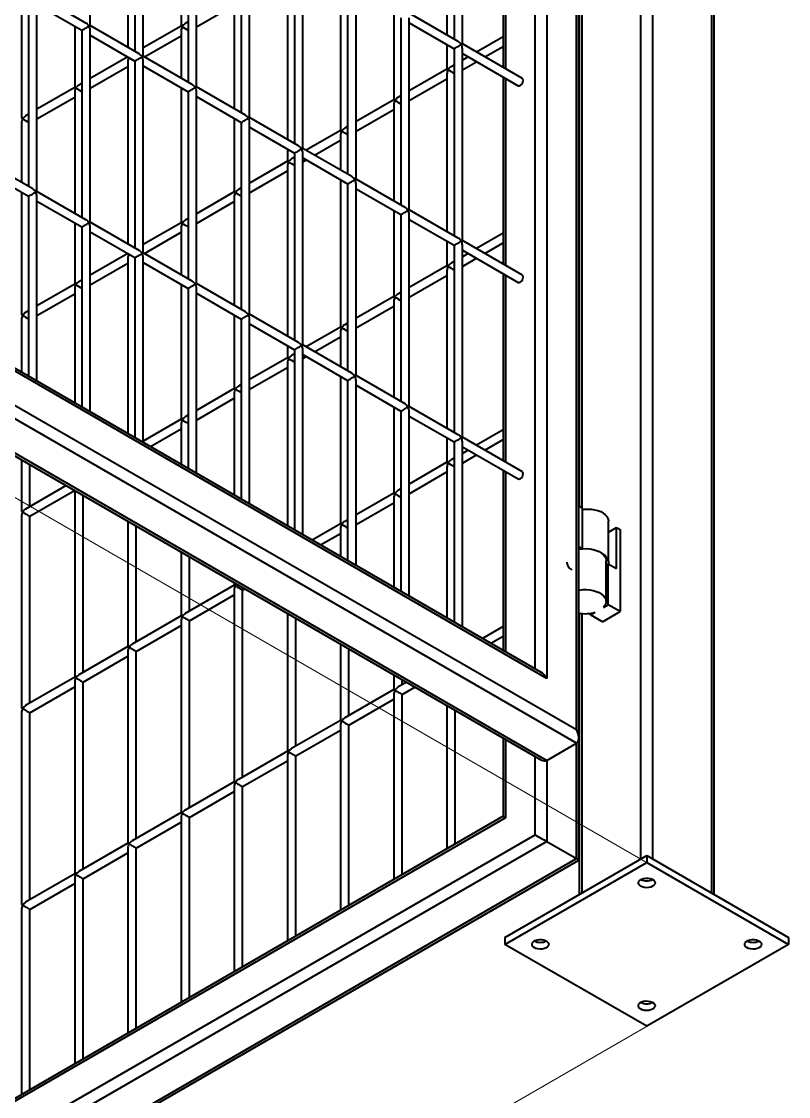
# Model space of a CAD drawing. Header units: millimetres. Extents: x 0 to 420, y 0 to 297.
# Drawn here: x 314.59 to 323.77, y 120.71 to 133.57 of the extents above; entities that cross this region are included whole.
import ezdxf

# ---------------------------------------------------------------- set-up
doc = ezdxf.new("R2010")
doc.units = ezdxf.units.MM

msp = doc.modelspace()

# ---------------------------------------------------------------- linework, layer by layer
at = {"color": 7, "linetype": 'Continuous', "lineweight": 20}
for p, q in [((323.7715, 122.5348), (265.7887, 156.0075)), ((265.7887, 89.0621), (323.7715, 122.5348))]:
    msp.add_line(p, q, dxfattribs=at)
at = {"color": 8, "linetype": 'Continuous', "lineweight": 40}
for p, q in [((322.0037, 123.5553), (322.0037, 155.7271)), ((322.1451, 155.7271), (322.1451, 123.5553)), ((322.8522, 123.1471), (322.8522, 155.3189)), ((320.738, 125.8305), (320.738, 154.049)), ((321.2966, 150.9878), (321.2966, 127.7606)), ((320.3844, 135.2435), (320.3844, 133.0074)), ((320.3844, 132.8919), (320.3844, 130.6557)), ((320.3844, 130.5403), (320.3844, 128.3041)), ((320.3844, 128.1886), (320.3844, 126.0346)), ((321.2966, 126.4915), (321.2966, 123.1471)), ((320.3844, 124.9872), (320.3844, 124.0496)), ((321.233, 123.5597), (321.233, 124.9394)), ((320.738, 123.8454), (320.738, 124.7831)), ((320.8794, 124.7353), (320.8794, 123.7638))]:
    msp.add_line(p, q, dxfattribs=at)
at = {"color": 7, "linetype": 'Continuous', "lineweight": 40}
for p, q in [((322.8815, 123.1302), (322.8815, 155.2781)), ((321.233, 125.1027), (321.233, 154.3349)), ((321.2622, 125.0041), (321.2622, 154.3518)), ((320.8794, 154.1307), (320.8794, 125.7151)), ((321.2673, 150.9917), (321.2673, 127.7775)), ((315.414, 133.5251), (315.414, 135.819)), ((319.7687, 135.599), (319.7687, 133.3628)), ((319.8687, 133.3051), (319.8687, 135.599)), ((315.8655, 135.4446), (315.8655, 133.2644)), ((315.9504, 135.4516), (315.9504, 133.2155)), ((316.0504, 133.1577), (316.0504, 135.4516)), ((319.6839, 135.2973), (319.6839, 133.4118)), ((320.3551, 135.2604), (320.3551, 133.0243)), ((316.5019, 135.1332), (316.5019, 133.5181)), ((316.5868, 135.0842), (316.5868, 132.8481)), ((316.6868, 132.7903), (316.6868, 135.0842)), ((317.2232, 134.7169), (317.2232, 132.4807)), ((317.3232, 132.423), (317.3232, 134.7169)), ((317.8596, 134.3495), (317.8596, 132.1133)), ((317.9595, 132.0556), (317.9595, 134.3495)), ((317.7747, 134.1951), (317.7747, 132.1623)), ((318.4111, 134.0311), (318.4111, 132.2686)), ((318.4959, 133.9821), (318.4959, 131.7459)), ((318.5959, 131.6882), (318.5959, 133.9821)), ((314.5927, 133.8837), (314.5927, 132.4159)), ((315.364, 133.554), (314.7776, 133.8925)), ((314.6776, 133.8348), (314.6776, 131.5986)), ((314.7776, 131.5409), (314.7776, 133.8347)), ((314.7776, 133.777), (315.314, 133.4674)), ((316.6868, 133.5093), (317.1383, 133.77)), ((317.1383, 133.8277), (317.1383, 132.5297)), ((319.0475, 133.6637), (319.0475, 132.636)), ((319.1323, 133.6147), (319.1323, 131.3785)), ((319.8187, 133.3339), (319.2323, 133.6724)), ((319.2323, 131.3208), (319.2323, 133.6147)), ((315.2291, 133.5164), (315.2291, 132.7833)), ((315.314, 133.4674), (315.314, 131.2312)), ((316.0004, 133.1866), (315.414, 133.5251)), ((315.414, 131.1735), (315.414, 133.4674)), ((316.5019, 133.5181), (316.0504, 133.2574)), ((316.5868, 133.5671), (316.5519, 133.547)), ((319.2323, 133.557), (319.7687, 133.2473)), ((315.414, 133.4096), (315.9504, 133.1)), ((316.064, 133.1498), (316.5019, 133.4026)), ((316.5019, 133.4604), (316.5019, 132.8971)), ((320.3551, 133.3909), (320.0376, 133.2076)), ((319.6839, 133.2963), (319.6839, 133.0034)), ((319.7687, 133.2473), (319.7687, 131.0111)), ((320.5862, 132.8909), (319.8687, 133.3051)), ((319.8687, 130.9534), (319.8687, 133.2473)), ((320.1376, 133.1498), (320.3551, 133.2754)), ((315.864, 133.1498), (315.414, 132.89)), ((315.8655, 133.093), (315.8655, 130.9128)), ((315.9504, 133.1), (315.9504, 130.8638)), ((316.6368, 132.8192), (316.0504, 133.1577)), ((316.0504, 130.8061), (316.0504, 133.1)), ((319.8687, 133.1896), (320.5362, 132.8043)), ((319.9376, 133.1498), (319.8687, 133.1101)), ((319.8687, 132.9946), (320.0376, 133.0921)), ((315.414, 132.7746), (315.8655, 133.0352)), ((316.0504, 133.0423), (316.5868, 132.7326)), ((319.6839, 133.0034), (319.2323, 132.7427)), ((319.7687, 133.0524), (319.7339, 133.0322)), ((315.314, 132.8323), (315.2791, 132.8122)), ((319.2323, 132.6272), (319.6839, 132.8879)), ((319.6839, 132.9456), (319.6839, 131.0601)), ((320.3551, 132.9088), (320.3551, 130.6726)), ((315.2291, 132.7833), (314.7776, 132.5227)), ((315.2291, 132.7256), (315.2291, 131.2802)), ((316.5019, 132.7816), (316.5019, 131.1665)), ((316.5868, 132.7326), (316.5868, 130.4964)), ((317.2732, 132.4518), (316.6868, 132.7903)), ((316.6868, 130.4387), (316.6868, 132.7326)), ((314.7776, 132.4072), (315.2291, 132.6679)), ((316.6868, 132.6749), (317.2232, 132.3652)), ((319.0475, 132.636), (318.5959, 132.3753)), ((319.0475, 132.5782), (319.0475, 131.4275)), ((319.1323, 132.685), (319.0975, 132.6649)), ((314.6776, 132.4649), (314.6427, 132.4448)), ((318.5959, 132.2598), (319.0475, 132.5205)), ((314.5927, 132.3582), (314.5927, 131.6476)), ((317.1383, 132.4142), (317.1383, 131.5338)), ((317.2232, 132.3652), (317.2232, 130.129)), ((317.9095, 132.0844), (317.3232, 132.423)), ((317.3232, 130.0713), (317.3232, 132.3652)), ((318.4959, 132.3176), (318.4611, 132.2975)), ((320.8794, 125.7151), (309.6223, 132.2137)), ((320.8087, 125.7897), (309.6515, 132.2306)), ((317.3232, 132.3075), (317.8596, 131.9978)), ((318.4111, 132.2686), (318.0008, 132.0318)), ((318.4111, 132.2109), (318.4111, 131.7949)), ((318.5459, 131.7171), (317.9595, 132.0556)), ((318.1008, 131.974), (318.4111, 132.1531)), ((321.2329, 124.9394), (309.1273, 131.9279)), ((309.2687, 132.0095), (321.233, 125.1027)), ((317.7747, 132.0468), (317.7747, 131.9012)), ((317.8595, 131.9502), (317.8247, 131.9301)), ((317.8596, 131.9978), (317.8596, 129.7617)), ((317.9595, 129.7039), (317.9595, 131.9978)), ((317.9595, 131.9401), (318.4959, 131.6304)), ((314.7276, 131.5697), (314.1412, 131.9082)), ((317.7747, 131.9012), (317.3232, 131.6405)), ((317.7747, 131.8435), (317.7747, 129.8106)), ((317.9596, 131.8925), (318.0008, 131.9163)), ((308.7444, 131.7069), (320.8087, 124.7423)), ((308.7737, 131.7238), (320.8794, 124.7353)), ((314.1412, 131.7928), (314.6776, 131.4831)), ((317.3232, 131.5251), (317.7747, 131.7858)), ((318.4111, 131.6794), (318.4111, 129.917)), ((319.1823, 131.3497), (318.5959, 131.6882)), ((315.364, 131.2023), (314.7776, 131.5409)), ((317.2232, 131.5828), (317.1883, 131.5627)), ((318.4959, 131.6305), (318.4959, 129.3943)), ((318.5959, 129.3365), (318.5959, 131.6304)), ((318.5959, 131.5727), (319.1323, 131.2631)), ((314.5927, 131.5321), (314.5927, 130.0643)), ((314.6776, 131.4831), (314.6776, 129.3291)), ((314.7776, 129.2714), (314.7776, 131.4831)), ((314.7776, 131.4254), (315.314, 131.1157)), ((317.1383, 131.5338), (316.6868, 131.2732)), ((316.6868, 131.1577), (317.1383, 131.4184)), ((317.1383, 131.4761), (317.1383, 130.178)), ((319.0475, 131.3121), (319.0475, 130.2843)), ((319.8187, 130.9823), (319.2323, 131.3208)), ((315.2291, 131.1647), (315.2291, 130.4317)), ((316.0004, 130.835), (315.414, 131.1735)), ((316.5019, 131.1665), (316.0504, 130.9058)), ((316.5868, 131.2154), (316.5519, 131.1953)), ((319.1323, 131.2631), (319.1323, 129.0269)), ((319.2323, 128.9692), (319.2323, 131.2631)), ((319.2323, 131.2053), (319.7687, 130.8957)), ((315.314, 131.1157), (315.314, 128.9618)), ((315.414, 128.904), (315.414, 131.1157)), ((315.414, 131.058), (315.9504, 130.7483)), ((316.064, 130.7982), (316.5019, 131.051)), ((316.5019, 131.1087), (316.5019, 130.5454)), ((320.3551, 131.0392), (320.0376, 130.8559)), ((319.6839, 130.9447), (319.6839, 130.6517)), ((319.7687, 130.8957), (319.7687, 128.6595)), ((320.5862, 130.5392), (319.8687, 130.9534)), ((319.8687, 128.6018), (319.8687, 130.8957)), ((320.1376, 130.7982), (320.3551, 130.9238)), ((315.864, 130.7982), (315.414, 130.5384)), ((316.6368, 130.4676), (316.0504, 130.8061)), ((319.8687, 130.838), (320.5362, 130.4526)), ((319.9376, 130.7982), (319.8687, 130.7584)), ((315.414, 130.4229), (315.8655, 130.6836)), ((315.8655, 130.7413), (315.8655, 128.6434)), ((315.9504, 130.7483), (315.9504, 128.5944)), ((316.0504, 128.5366), (316.0504, 130.7483)), ((316.0504, 130.6906), (316.5868, 130.381)), ((319.6839, 130.6517), (319.2323, 130.3911)), ((319.7687, 130.7007), (319.7339, 130.6806)), ((319.8687, 130.643), (320.0376, 130.7405)), ((319.2323, 130.2756), (319.6839, 130.5363)), ((319.6839, 130.594), (319.6839, 128.7085)), ((320.3551, 130.5572), (320.3551, 128.321)), ((315.2291, 130.4317), (314.7776, 130.171)), ((315.314, 130.4807), (315.2791, 130.4606)), ((316.5019, 130.4299), (316.5019, 128.8148)), ((316.5868, 130.381), (316.5868, 128.227)), ((317.2732, 130.1002), (316.6868, 130.4387)), ((316.6868, 128.1693), (316.6868, 130.381)), ((314.7776, 130.0555), (315.2291, 130.3162)), ((315.2291, 130.3739), (315.2291, 129.0107)), ((316.6868, 130.3232), (317.2232, 130.0136)), ((319.0475, 130.2843), (318.5959, 130.0237)), ((319.1323, 130.3333), (319.0975, 130.3132)), ((318.5959, 129.9082), (319.0475, 130.1689)), ((319.0475, 130.2266), (319.0475, 129.0759)), ((314.5927, 130.0066), (314.5927, 129.3781)), ((314.6776, 130.1133), (314.6427, 130.0932)), ((317.1383, 130.0626), (317.1383, 129.1822)), ((317.2232, 130.0136), (317.2232, 127.8596)), ((317.9095, 129.7328), (317.3232, 130.0713)), ((317.3232, 127.8019), (317.3232, 130.0136)), ((317.3232, 129.9559), (317.8596, 129.6462)), ((318.4111, 129.917), (318.0008, 129.6801)), ((318.4959, 129.9659), (318.4611, 129.9458)), ((318.1008, 129.6224), (318.4111, 129.8015)), ((318.4111, 129.8592), (318.4111, 129.4433)), ((317.7747, 129.6952), (317.7747, 129.5496)), ((317.8596, 129.6462), (317.8596, 127.4922)), ((317.9595, 127.4345), (317.9595, 129.6462)), ((318.5459, 129.3654), (317.9595, 129.7039)), ((317.7747, 129.5496), (317.3232, 129.2889)), ((317.7747, 129.4918), (317.7747, 127.5412)), ((317.8595, 129.5986), (317.8247, 129.5784)), ((317.9595, 129.5885), (318.4959, 129.2788)), ((317.9596, 129.5408), (318.0008, 129.5646)), ((317.3232, 129.1734), (317.7747, 129.4341)), ((317.2232, 129.2312), (317.1883, 129.2111)), ((318.4111, 129.3278), (318.4111, 127.5653)), ((318.4959, 129.2788), (318.4959, 127.1248)), ((319.1823, 128.998), (318.5959, 129.3366)), ((318.5959, 127.0671), (318.5959, 129.2788)), ((317.1383, 129.1822), (316.6868, 128.9215)), ((317.1383, 129.1245), (317.1383, 127.9086)), ((318.5959, 129.2211), (319.1323, 128.9114)), ((316.6868, 128.8061), (317.1383, 129.0667)), ((319.8187, 128.6306), (319.2323, 128.9692)), ((316.5868, 128.8638), (316.5519, 128.8437)), ((319.0475, 128.9604), (319.0475, 127.9327)), ((319.1323, 128.9114), (319.1323, 126.7575)), ((319.2323, 126.6997), (319.2323, 128.9114)), ((319.2323, 128.8537), (319.7687, 128.544)), ((316.5019, 128.8148), (316.0504, 128.5541)), ((316.5019, 128.7571), (316.5019, 128.276)), ((316.1352, 128.4877), (316.5019, 128.6993)), ((319.6839, 128.593), (319.6839, 128.3001)), ((320.5862, 128.1876), (319.8687, 128.6018)), ((320.3551, 128.6876), (320.0376, 128.5043)), ((319.7687, 128.544), (319.7687, 126.3901)), ((319.8687, 126.3323), (319.8687, 128.544)), ((319.8687, 128.4863), (320.5362, 128.101)), ((320.1376, 128.4466), (320.3551, 128.5721)), ((314.5927, 128.3307), (314.5927, 127.7127)), ((319.7687, 128.3491), (319.7339, 128.329)), ((319.9376, 128.4466), (319.8687, 128.4068)), ((319.8687, 128.2913), (320.0376, 128.3888)), ((314.6927, 127.7704), (314.6927, 128.273)), ((319.6839, 128.3001), (319.2323, 128.0394)), ((319.6839, 128.2424), (319.6839, 126.4391)), ((320.3551, 128.2055), (320.3551, 126.0516)), ((319.2323, 127.924), (319.6839, 128.1846)), ((315.128, 128.0217), (314.6427, 127.7415)), ((314.6927, 127.6549), (315.228, 127.964)), ((315.2291, 127.9633), (315.2291, 125.7284)), ((319.1323, 127.9817), (319.0975, 127.9616)), ((315.3291, 125.7861), (315.3291, 127.9056)), ((319.0475, 127.9327), (318.5959, 127.672)), ((318.5959, 127.5566), (319.0475, 127.8172)), ((319.0475, 127.875), (319.0475, 126.8064)), ((321.2622, 127.7804), (321.3037, 127.7565)), ((321.3037, 127.7565), (321.3037, 127.2666)), ((314.5927, 127.6549), (314.5927, 125.361)), ((314.6927, 125.4188), (314.6927, 127.6549)), ((315.8655, 127.5959), (315.8655, 126.0958)), ((318.4111, 127.5653), (318.072, 127.3696)), ((318.4959, 127.6143), (318.4611, 127.5942)), ((321.6173, 127.1074), (321.6173, 127.5973)), ((315.9655, 126.1535), (315.9655, 127.5382)), ((318.172, 127.3118), (318.4111, 127.4499)), ((318.4111, 127.5076), (318.4111, 127.1738)), ((321.6173, 127.464), (321.7138, 127.5197)), ((321.7138, 127.0298), (321.7138, 127.5197)), ((321.7138, 127.5197), (321.7562, 127.4952)), ((321.7562, 127.4952), (321.7562, 126.5154)), ((316.5019, 127.2286), (316.5019, 126.4632)), ((316.6019, 126.5209), (316.6019, 127.1708)), ((321.3037, 127.2666), (321.2622, 127.2905)), ((321.589, 126.6338), (321.589, 127.1237)), ((321.589, 127.0721), (321.6148, 127.087)), ((321.6148, 126.597), (321.6148, 127.087)), ((321.6148, 127.087), (321.7138, 127.0298)), ((317.1383, 126.8306), (316.5519, 126.492)), ((317.1383, 126.8612), (317.1383, 126.8306)), ((317.2383, 126.7728), (317.2648, 126.7881)), ((316.6019, 126.4054), (317.1383, 126.7151)), ((317.1383, 126.7728), (317.1383, 124.4789)), ((317.2383, 124.5367), (317.2383, 126.7728)), ((321.5582, 126.5644), (321.6148, 126.597)), ((321.7562, 126.5154), (321.6148, 126.597)), ((316.5019, 126.4632), (315.9155, 126.1247)), ((316.5019, 126.4054), (316.5019, 124.1115)), ((316.6019, 124.1693), (316.6019, 126.4054)), ((317.7747, 126.4938), (317.7747, 124.8463)), ((317.8747, 124.904), (317.8747, 126.4361)), ((321.2673, 126.4232), (321.2622, 126.4219)), ((321.2622, 126.412), (321.2673, 126.4129)), ((321.2673, 126.4955), (321.2673, 123.1302)), ((321.4027, 126.4746), (321.4592, 126.5072)), ((321.4027, 126.4746), (321.4027, 126.4942)), ((321.5441, 126.3929), (321.4027, 126.4746)), ((321.5441, 126.3929), (321.7562, 126.5154)), ((315.9655, 126.0381), (316.5019, 126.3477)), ((320.3551, 126.336), (320.1088, 126.1938)), ((320.2088, 126.136), (320.3551, 126.2205)), ((315.8655, 126.0958), (315.2791, 125.7573)), ((315.8655, 126.0381), (315.8655, 123.7442)), ((315.9655, 123.8019), (315.9655, 126.0381)), ((318.4111, 126.1264), (318.4111, 125.2137)), ((318.5111, 125.2714), (318.5111, 126.0687)), ((315.3291, 125.6707), (315.8655, 125.9803)), ((321.2622, 125.9221), (321.2673, 125.923)), ((319.0475, 125.759), (319.0475, 125.5811)), ((315.2291, 125.7284), (314.6427, 125.3899)), ((315.2291, 125.6707), (315.2291, 123.3768)), ((315.3291, 123.4345), (315.3291, 125.6707)), ((319.2016, 125.6701), (319.0975, 125.6099)), ((319.1475, 125.6388), (319.1475, 125.7013)), ((321.2673, 125.6465), (321.2622, 125.6474)), ((314.6927, 125.3033), (315.2291, 125.6129)), ((319.0475, 125.5811), (318.4611, 125.2426)), ((319.0475, 125.5233), (319.0475, 123.3116)), ((319.1475, 125.5233), (319.3016, 125.6123)), ((319.1475, 123.3694), (319.1475, 125.5233)), ((318.5111, 125.156), (319.0475, 125.4656)), ((319.6839, 125.3916), (319.6839, 123.679)), ((314.5927, 125.3033), (314.5927, 123.0094)), ((314.6927, 123.0671), (314.6927, 125.3033)), ((319.7839, 123.7367), (319.7839, 125.3339)), ((318.4111, 125.2137), (317.8247, 124.8752)), ((318.4111, 125.156), (318.4111, 122.9442)), ((318.5111, 123.002), (318.5111, 125.156)), ((317.8747, 124.7886), (318.4111, 125.0982)), ((320.3551, 125.0041), (320.3551, 124.0665)), ((321.2622, 123.5428), (321.2622, 125.0041)), ((320.8794, 124.7353), (321.2329, 124.9394)), ((317.7747, 124.8463), (317.1883, 124.5078)), ((317.2383, 124.4212), (317.7747, 124.7308)), ((317.7747, 124.7886), (317.7747, 122.5769)), ((317.8747, 122.6346), (317.8747, 124.7886)), ((317.1383, 124.4789), (316.5519, 124.1404)), ((316.6019, 124.0538), (317.1383, 124.3635)), ((317.1383, 124.4212), (317.1383, 122.2095)), ((317.2383, 122.2672), (317.2383, 124.4212)), ((316.5019, 124.1115), (315.9155, 123.773)), ((320.3844, 124.0496), (309.1273, 117.551)), ((320.3551, 124.0665), (309.198, 117.6256)), ((315.9655, 123.6864), (316.5019, 123.9961)), ((316.5019, 124.0538), (316.5019, 121.8421)), ((316.6019, 121.8998), (316.6019, 124.0538)), ((308.7737, 116.9386), (320.738, 123.8454)), ((320.8794, 123.7638), (308.7737, 116.7753)), ((315.8655, 123.7442), (315.2791, 123.4056)), ((320.8794, 123.7638), (321.233, 123.5597)), ((315.3291, 123.319), (315.8655, 123.6287)), ((315.8655, 123.6864), (315.8655, 121.4747)), ((315.9655, 121.5324), (315.9655, 123.6864)), ((320.3774, 122.6165), (322.0744, 123.5961)), ((322.0744, 123.5961), (322.0744, 123.5145)), ((322.0744, 123.5961), (323.7715, 122.6165)), ((309.1273, 116.5712), (321.233, 123.5597)), ((309.198, 116.5782), (321.2622, 123.5428)), ((320.3774, 122.5348), (322.0744, 123.5145)), ((322.0744, 123.5145), (323.7715, 122.5348)), ((315.2291, 123.3768), (314.6427, 123.0383)), ((315.2291, 123.319), (315.2291, 121.1073)), ((315.3291, 121.1651), (315.3291, 123.319)), ((314.6927, 122.9516), (315.2291, 123.2613)), ((314.5927, 122.9516), (314.5927, 120.7399)), ((314.6927, 120.7977), (314.6927, 122.9516)), ((320.3774, 122.6165), (320.3774, 122.5348)), ((323.7715, 122.6165), (323.7715, 122.5348)), ((322.0744, 121.5551), (320.3774, 122.5348)), ((323.7715, 122.5348), (322.0744, 121.5551))]:
    msp.add_line(p, q, dxfattribs=at)
at = {"color": 7, "linetype": 'Continuous', "lineweight": 40, "flags": 128}
for points in [[(320.5362, 132.8043), (320.5477, 132.802), (320.5612, 132.8067), (320.5747, 132.8177), (320.5862, 132.8331), (320.5939, 132.8508), (320.5966, 132.868), (320.5939, 132.8821), (320.5862, 132.8909), (320.5862, 132.8909)], [(320.5362, 130.4526), (320.5477, 130.4504), (320.5612, 130.4551), (320.5747, 130.466), (320.5862, 130.4815), (320.5939, 130.4992), (320.5966, 130.5163), (320.5939, 130.5304), (320.5862, 130.5392), (320.5862, 130.5392)], [(320.5362, 128.101), (320.5477, 128.0988), (320.5612, 128.1035), (320.5747, 128.1144), (320.5862, 128.1299), (320.5939, 128.1475), (320.5966, 128.1647), (320.5939, 128.1788), (320.5862, 128.1876), (320.5862, 128.1876)], [(321.3037, 127.7369), (321.3261, 127.7396), (321.368, 127.7416), (321.4098, 127.7395), (321.4504, 127.7334), (321.4887, 127.7235), (321.5236, 127.71), (321.554, 127.6933), (321.5792, 127.6739), (321.5984, 127.6523), (321.6111, 127.6292), (321.6169, 127.6052), (321.6173, 127.5973)], [(321.2622, 127.261), (321.2697, 127.2624), (321.3108, 127.2671), (321.3528, 127.2678), (321.3944, 127.2644), (321.4344, 127.2571), (321.4717, 127.246), (321.5053, 127.2315), (321.5342, 127.2139), (321.5576, 127.1938), (321.5748, 127.1717), (321.5854, 127.1482), (321.589, 127.1241), (321.589, 127.1237)], [(321.5294, 127.2173), (321.554, 127.2034), (321.5792, 127.184), (321.5984, 127.1624), (321.6111, 127.1393), (321.6169, 127.1153), (321.6157, 127.0911), (321.6148, 127.087)], [(321.2622, 126.7711), (321.2697, 126.7724), (321.3108, 126.7772), (321.3528, 126.7779), (321.3944, 126.7745), (321.4344, 126.7672), (321.4717, 126.7561), (321.5053, 126.7416), (321.5342, 126.724), (321.5576, 126.7039), (321.5748, 126.6818), (321.5854, 126.6583), (321.589, 126.6342), (321.5856, 126.61), (321.5752, 126.5865), (321.5582, 126.5644)], [(322.1451, 123.2288), (322.1234, 123.2193), (322.0981, 123.2135), (322.071, 123.2119), (322.0442, 123.2146), (322.0196, 123.2213), (321.999, 123.2316), (321.9841, 123.2448), (321.9759, 123.2598), (321.9749, 123.2755), (321.9814, 123.2907), (321.9947, 123.3045), (322.014, 123.3156), (322.0377, 123.3233), (322.0642, 123.327), (322.0914, 123.3265), (322.1174, 123.3217), (322.1401, 123.3131), (322.158, 123.3012), (322.1697, 123.287), (322.1743, 123.2715), (322.1716, 123.2559), (322.1616, 123.2413), (322.1451, 123.2288)], [(320.8723, 122.494), (320.8506, 122.4845), (320.8253, 122.4787), (320.7982, 122.4771), (320.7714, 122.4798), (320.7468, 122.4865), (320.7262, 122.4969), (320.7113, 122.51), (320.7031, 122.525), (320.7021, 122.5407), (320.7086, 122.556), (320.7219, 122.5697), (320.7412, 122.5808), (320.7649, 122.5885), (320.7914, 122.5922), (320.8186, 122.5917), (320.8446, 122.5869), (320.8673, 122.5783), (320.8852, 122.5665), (320.8969, 122.5523), (320.9016, 122.5368), (320.8988, 122.5211), (320.8888, 122.5065), (320.8723, 122.494)], [(323.4179, 122.494), (323.3962, 122.4845), (323.3709, 122.4787), (323.3438, 122.4771), (323.317, 122.4798), (323.2924, 122.4865), (323.2718, 122.4969), (323.2569, 122.51), (323.2487, 122.525), (323.2477, 122.5407), (323.2542, 122.556), (323.2675, 122.5697), (323.2868, 122.5808), (323.3105, 122.5885), (323.337, 122.5922), (323.3642, 122.5917), (323.3901, 122.5869), (323.4129, 122.5783), (323.4308, 122.5665), (323.4425, 122.5523), (323.4471, 122.5368), (323.4444, 122.5211), (323.4344, 122.5065), (323.4179, 122.494)], [(322.1451, 121.7592), (322.1234, 121.7497), (322.0981, 121.744), (322.071, 121.7423), (322.0442, 121.745), (322.0196, 121.7518), (321.999, 121.7621), (321.9841, 121.7752), (321.9759, 121.7902), (321.9749, 121.8059), (321.9814, 121.8212), (321.9947, 121.8349), (322.014, 121.846), (322.0377, 121.8537), (322.0642, 121.8575), (322.0914, 121.8569), (322.1174, 121.8522), (322.1401, 121.8435), (322.158, 121.8317), (322.1697, 121.8175), (322.1744, 121.802), (322.1716, 121.7864), (322.1616, 121.7717), (322.1451, 121.7592)]]:
    msp.add_lwpolyline(points, dxfattribs=at)
at = {"color": 7, "linetype": 'Continuous', "lineweight": 40}
for centre, radius, start, end in [((321.2352, 127.1167), 0.1182, 184.53572, 240.50219), ((321.3386, 126.9047), 0.4154, 259.40225, 286.87618), ((322.0744, 123.4442), 0.1513, 242.13793, 297.86286), ((320.8016, 122.7094), 0.1513, 242.14564, 297.85894), ((323.3472, 122.7094), 0.1513, 242.1437, 297.86243), ((322.0744, 121.9747), 0.1513, 242.14561, 297.85894)]:
    msp.add_arc(centre, radius, start, end, dxfattribs=at)
for centre, major_axis, ratio, start_param, end_param in [((315.364, 133.4962), (0.05, 0.0289), 0.0000704, 3.141552, 5.4977465), ((315.364, 133.4962), (-0.0354, 0.0612), 0.5773346, 4.7123483, 5.4978278), ((315.364, 133.4962), (0.05, 0.0289), 0.0000704, 5.4977465, 6.2831447), ((315.364, 133.4962), (-0.0354, 0.0612), 0.5773346, 3.9269502, 4.7123483), ((316.5519, 133.4892), (0.05, -0.0289), 0.0000704, 3.1416333, 3.9270314), ((316.5519, 133.4892), (0.0354, 0.0612), 0.5773346, 1.570837, 2.3562351), ((316.5519, 133.4892), (0.0354, 0.0612), 0.5773346, 0.7853575, 1.570837), ((316.5519, 133.4892), (0.05, -0.0289), 0.0000704, 3.9270314, 5.4837134), ((319.8187, 133.2762), (0.05, 0.0289), 0.0000704, 3.141552, 5.4977465), ((319.8187, 133.2762), (-0.0354, 0.0612), 0.5773346, 4.7123483, 5.4978278), ((319.8187, 133.2762), (0.05, 0.0289), 0.0000704, 5.4977465, 6.2831447), ((319.8187, 133.2762), (-0.0354, 0.0612), 0.5773346, 3.9269502, 4.7123483), ((315.9155, 133.1218), (0.0354, 0.0612), 0.5773346, 1.570837, 2.3562351), ((316.0004, 133.1289), (0.05, 0.0289), 0.0000704, 3.141552, 5.4977465), ((316.0004, 133.1289), (-0.0354, 0.0612), 0.5773346, 4.7123483, 5.4978278), ((316.0004, 133.1289), (0.05, 0.0289), 0.0000704, 5.4977465, 6.2831447), ((316.0004, 133.1289), (-0.0354, 0.0612), 0.5773346, 3.9269502, 4.7123483), ((319.7339, 132.9745), (0.05, -0.0289), 0.0000704, 3.1416333, 3.9270314), ((319.7339, 132.9745), (0.0354, 0.0612), 0.5773346, 1.570837, 2.3562351), ((319.7339, 132.9745), (0.0354, 0.0612), 0.5773346, 0.7853575, 1.570837), ((319.7339, 132.9745), (0.05, -0.0289), 0.0000704, 3.9270314, 5.4837134), ((315.2791, 132.7545), (0.05, -0.0289), 0.0000704, 3.1416333, 3.9270314), ((315.2791, 132.7545), (0.0354, 0.0612), 0.5773346, 1.570837, 2.3562351), ((315.2791, 132.7545), (0.0354, 0.0612), 0.5773346, 0.7853575, 1.570837), ((315.2791, 132.7545), (0.05, -0.0289), 0.0000704, 3.9270314, 5.4837134), ((316.6368, 132.7615), (0.05, 0.0289), 0.0000704, 3.141552, 5.4977465), ((316.6368, 132.7615), (-0.0354, 0.0612), 0.5773346, 4.7123483, 5.4978278), ((316.6368, 132.7615), (0.05, 0.0289), 0.0000704, 5.4977465, 6.2831447), ((316.6368, 132.7615), (-0.0354, 0.0612), 0.5773346, 3.9269502, 4.7123483), ((319.0975, 132.6071), (0.05, -0.0289), 0.0000704, 3.1416333, 3.9270315), ((319.0975, 132.6071), (0.0354, 0.0612), 0.5773346, 1.570837, 2.3562351), ((319.0975, 132.6071), (0.0354, 0.0612), 0.5773346, 0.7853575, 1.570837), ((319.0975, 132.6071), (0.05, -0.0289), 0.0000704, 3.9270315, 5.4837134), ((314.6427, 132.3871), (0.0354, 0.0612), 0.5773346, 0.7853575, 1.570837), ((317.2732, 132.3941), (-0.0354, 0.0612), 0.5773346, 4.7123483, 5.4978278), ((314.6427, 132.3871), (0.05, -0.0289), 0.0000704, 3.1416333, 3.9270315), ((314.6427, 132.3871), (0.0354, 0.0612), 0.5773346, 1.570837, 2.3562351), ((314.6427, 132.3871), (0.05, -0.0289), 0.0000704, 3.9270314, 5.4837134), ((317.2732, 132.3941), (0.05, 0.0289), 0.0000704, 3.141552, 5.4977465), ((317.2732, 132.3941), (0.05, 0.0289), 0.0000704, 5.4977465, 6.2831447), ((317.2732, 132.3941), (-0.0354, 0.0612), 0.5773346, 3.9269502, 4.7123483), ((318.4611, 132.2397), (0.05, -0.0289), 0.0000704, 3.1416333, 3.9270314), ((318.4611, 132.2397), (0.0354, 0.0612), 0.5773346, 1.570837, 2.3562351), ((318.4611, 132.2397), (0.0354, 0.0612), 0.5773346, 0.7853575, 1.570837), ((318.4611, 132.2397), (0.05, -0.0289), 0.0000704, 3.9270314, 5.4837134), ((317.9096, 132.0267), (-0.0354, 0.0612), 0.5773346, 4.7123483, 5.4978278), ((317.9096, 132.0267), (0.05, 0.0289), 0.0000704, 5.4977465, 6.2831447), ((317.8247, 131.8723), (0.0354, 0.0612), 0.5773346, 0.7853575, 1.570837), ((317.9096, 132.0267), (0.05, 0.0289), 0.0000704, 3.141552, 5.4977465), ((317.9096, 132.0267), (-0.0354, 0.0612), 0.5773346, 3.9269502, 4.7123483), ((317.8247, 131.8723), (0.05, -0.0289), 0.0000704, 3.1416333, 3.9270314), ((317.8247, 131.8723), (0.0354, 0.0612), 0.5773346, 1.570837, 2.3562351), ((317.8247, 131.8723), (0.05, -0.0289), 0.0000704, 3.9270314, 5.4837134), ((318.5459, 131.6593), (0.05, 0.0289), 0.0000704, 3.141552, 5.4977465), ((318.5459, 131.6593), (-0.0354, 0.0612), 0.5773346, 4.7123483, 5.4978278), ((318.5459, 131.6593), (0.05, 0.0289), 0.0000704, 5.4977465, 6.2831447), ((318.5459, 131.6593), (-0.0354, 0.0612), 0.5773346, 3.9269502, 4.7123483), ((314.7276, 131.512), (-0.0354, 0.0612), 0.5773346, 4.7123483, 5.4978278), ((314.7276, 131.512), (0.05, 0.0289), 0.0000704, 5.4977465, 6.2831447), ((317.1883, 131.505), (0.0354, 0.0612), 0.5773346, 0.7853575, 1.570837), ((314.7276, 131.512), (0.05, 0.0289), 0.0000704, 3.141552, 5.4977465), ((314.7276, 131.512), (-0.0354, 0.0612), 0.5773346, 3.9269502, 4.7123483), ((317.1883, 131.505), (0.05, -0.0289), 0.0000704, 3.1416333, 3.9270315), ((317.1883, 131.505), (0.0354, 0.0612), 0.5773346, 1.570837, 2.3562351), ((317.1883, 131.505), (0.05, -0.0289), 0.0000704, 3.9270315, 5.4837134), ((319.1823, 131.2919), (0.05, 0.0289), 0.0000704, 3.141552, 5.4977465), ((319.1823, 131.2919), (-0.0354, 0.0612), 0.5773346, 4.7123483, 5.4978278), ((319.1823, 131.2919), (0.05, 0.0289), 0.0000704, 5.4977465, 6.2831447), ((319.1823, 131.2919), (-0.0354, 0.0612), 0.5773346, 3.9269502, 4.7123483), ((315.364, 131.1446), (0.05, 0.0289), 0.0000704, 3.141552, 5.4977465), ((315.364, 131.1446), (-0.0354, 0.0612), 0.5773346, 4.7123483, 5.4978278), ((315.364, 131.1446), (0.05, 0.0289), 0.0000704, 5.4977465, 6.2831447), ((315.364, 131.1446), (-0.0354, 0.0612), 0.5773346, 3.9269502, 4.7123483), ((316.5519, 131.1376), (0.05, -0.0289), 0.0000704, 3.1416333, 3.9270314), ((316.5519, 131.1376), (0.0354, 0.0612), 0.5773346, 1.570837, 2.3562351), ((316.5519, 131.1376), (0.0354, 0.0612), 0.5773346, 0.7853575, 1.570837), ((316.5519, 131.1376), (0.05, -0.0289), 0.0000704, 3.9270314, 5.4837134), ((319.8187, 130.9246), (0.05, 0.0289), 0.0000704, 3.141552, 5.4977465), ((319.8187, 130.9246), (-0.0354, 0.0612), 0.5773346, 4.7123483, 5.4978278), ((319.8187, 130.9246), (0.05, 0.0289), 0.0000704, 5.4977465, 6.2831447), ((319.8187, 130.9246), (-0.0354, 0.0612), 0.5773346, 3.9269502, 4.7123483), ((315.9155, 130.7702), (0.0354, 0.0612), 0.5773346, 1.570837, 2.3562351), ((316.0004, 130.7772), (0.05, 0.0289), 0.0000704, 3.141552, 5.4977465), ((316.0004, 130.7772), (-0.0354, 0.0612), 0.5773346, 4.7123483, 5.4978278), ((316.0004, 130.7772), (0.05, 0.0289), 0.0000704, 5.4977465, 6.2831447), ((316.0004, 130.7772), (-0.0354, 0.0612), 0.5773346, 3.9269502, 4.7123483), ((319.7339, 130.6229), (0.05, -0.0289), 0.0000704, 3.1416333, 3.9270314), ((319.7339, 130.6229), (0.0354, 0.0612), 0.5773346, 1.570837, 2.3562351), ((319.7339, 130.6229), (0.0354, 0.0612), 0.5773346, 0.7853575, 1.570837), ((319.7339, 130.6229), (0.05, -0.0289), 0.0000704, 3.9270314, 5.4837134), ((315.2791, 130.4028), (0.05, -0.0289), 0.0000704, 3.1416333, 3.9270314), ((315.2791, 130.4028), (0.0354, 0.0612), 0.5773346, 1.570837, 2.3562351), ((315.2791, 130.4028), (0.0354, 0.0612), 0.5773346, 0.7853575, 1.570837), ((315.2791, 130.4028), (0.05, -0.0289), 0.0000704, 3.9270314, 5.4837134), ((316.6368, 130.4098), (0.05, 0.0289), 0.0000704, 3.141552, 5.4977465), ((316.6368, 130.4098), (-0.0354, 0.0612), 0.5773346, 4.7123483, 5.4978278), ((316.6368, 130.4098), (0.05, 0.0289), 0.0000704, 5.4977465, 6.2831447), ((316.6368, 130.4098), (-0.0354, 0.0612), 0.5773346, 3.9269502, 4.7123483), ((319.0975, 130.2555), (0.05, -0.0289), 0.0000704, 3.1416333, 3.9270314), ((319.0975, 130.2555), (0.0354, 0.0612), 0.5773346, 1.570837, 2.3562351), ((319.0975, 130.2555), (0.0354, 0.0612), 0.5773346, 0.7853575, 1.570837), ((319.0975, 130.2555), (0.05, -0.0289), 0.0000704, 3.9270314, 5.4837134), ((314.6427, 130.0354), (0.05, -0.0289), 0.0000704, 3.1416333, 3.9270314), ((314.6427, 130.0354), (0.0354, 0.0612), 0.5773346, 1.570837, 2.3562351), ((314.6427, 130.0354), (0.0354, 0.0612), 0.5773346, 0.7853575, 1.570837), ((314.6427, 130.0354), (0.05, -0.0289), 0.0000704, 3.9270314, 5.4837134), ((317.2732, 130.0424), (0.05, 0.0289), 0.0000704, 3.141552, 5.4977465), ((317.2732, 130.0424), (-0.0354, 0.0612), 0.5773346, 4.7123483, 5.4978278), ((317.2732, 130.0424), (0.05, 0.0289), 0.0000704, 5.4977465, 6.2831447), ((317.2732, 130.0424), (-0.0354, 0.0612), 0.5773346, 3.9269502, 4.7123483), ((318.4611, 129.8881), (0.05, -0.0289), 0.0000704, 3.1416333, 3.9270315), ((318.4611, 129.8881), (0.0354, 0.0612), 0.5773346, 1.570837, 2.3562351), ((318.4611, 129.8881), (0.0354, 0.0612), 0.5773346, 0.7853575, 1.570837), ((318.4611, 129.8881), (0.05, -0.0289), 0.0000704, 3.9270315, 5.4837134), ((317.9096, 129.6751), (0.05, 0.0289), 0.0000704, 3.141552, 5.4977465), ((317.9096, 129.6751), (-0.0354, 0.0612), 0.5773346, 4.7123483, 5.4978278), ((317.9096, 129.6751), (0.05, 0.0289), 0.0000704, 5.4977465, 6.2831447), ((317.9096, 129.6751), (-0.0354, 0.0612), 0.5773346, 3.9269502, 4.7123483), ((317.8247, 129.5207), (0.05, -0.0289), 0.0000704, 3.1416333, 3.9270314), ((317.8247, 129.5207), (0.0354, 0.0612), 0.5773346, 1.570837, 2.3562351), ((317.8247, 129.5207), (0.0354, 0.0612), 0.5773346, 0.7853575, 1.570837), ((317.8247, 129.5207), (0.05, -0.0289), 0.0000704, 3.9270314, 5.4837134), ((318.5459, 129.3077), (-0.0354, 0.0612), 0.5773346, 4.7123483, 5.4978278), ((318.5459, 129.3077), (0.05, 0.0289), 0.0000704, 3.141552, 5.4977465), ((318.5459, 129.3077), (0.05, 0.0289), 0.0000704, 5.4977465, 6.2831447), ((318.5459, 129.3077), (-0.0354, 0.0612), 0.5773346, 3.9269502, 4.7123483), ((317.1883, 129.1533), (0.05, -0.0289), 0.0000704, 3.1416333, 3.9270315), ((317.1883, 129.1533), (0.0354, 0.0612), 0.5773346, 1.570837, 2.3562351), ((317.1883, 129.1533), (0.0354, 0.0612), 0.5773346, 0.7853575, 1.570837), ((317.1883, 129.1533), (0.05, -0.0289), 0.0000704, 3.9270315, 5.4837134), ((319.1823, 128.9403), (-0.0354, 0.0612), 0.5773346, 4.7123483, 5.4978278), ((319.1823, 128.9403), (0.05, 0.0289), 0.0000704, 5.4977465, 6.2831447), ((316.5519, 128.7859), (0.0354, 0.0612), 0.5773346, 0.7853575, 1.570837), ((319.1823, 128.9403), (0.05, 0.0289), 0.0000704, 3.141552, 5.4977465), ((319.1823, 128.9403), (-0.0354, 0.0612), 0.5773346, 3.9269502, 4.7123483), ((316.5519, 128.7859), (0.05, -0.0289), 0.0000704, 3.1416333, 3.9270314), ((316.5519, 128.7859), (0.0354, 0.0612), 0.5773346, 1.570837, 2.3562351), ((316.5519, 128.7859), (0.05, -0.0289), 0.0000704, 3.9270314, 5.4837134), ((319.8187, 128.5729), (0.05, 0.0289), 0.0000704, 3.141552, 5.4977465), ((319.8187, 128.5729), (-0.0354, 0.0612), 0.5773346, 4.7123483, 5.4978278), ((319.8187, 128.5729), (0.05, 0.0289), 0.0000704, 5.4977465, 6.2831447), ((319.8187, 128.5729), (-0.0354, 0.0612), 0.5773346, 3.9269502, 4.7123483), ((319.7339, 128.2712), (0.0354, 0.0612), 0.5773346, 0.7853575, 1.570837), ((319.7339, 128.2712), (0.05, -0.0289), 0.0000704, 3.1416333, 3.9270314), ((319.7339, 128.2712), (0.0354, 0.0612), 0.5773346, 1.570837, 2.3562351), ((319.7339, 128.2712), (0.05, -0.0289), 0.0000704, 3.9270314, 5.4837134), ((319.0975, 127.9038), (0.0354, 0.0612), 0.5773346, 0.7853575, 1.570837), ((319.0975, 127.9038), (0.05, -0.0289), 0.0000704, 3.1416333, 3.9270315), ((319.0975, 127.9038), (0.0354, 0.0612), 0.5773346, 1.570837, 2.3562351), ((319.0975, 127.9038), (0.05, -0.0289), 0.0000704, 3.9270315, 5.4837134), ((314.6427, 127.6838), (0.05, -0.0289), 0.0000704, 3.1416333, 3.9270315), ((314.6427, 127.6838), (0.0354, 0.0612), 0.5773346, 1.570837, 2.3562351), ((314.6427, 127.6838), (0.0354, 0.0612), 0.5773346, 0.7853575, 1.570837), ((314.6427, 127.6838), (0.05, -0.0289), 0.0000704, 3.9270314, 6.2832259), ((318.4611, 127.5365), (0.05, -0.0289), 0.0000704, 3.1416333, 3.9270314), ((318.4611, 127.5365), (0.0354, 0.0612), 0.5773346, 1.570837, 2.3562351), ((318.4611, 127.5365), (0.0354, 0.0612), 0.5773346, 0.7853575, 1.570837), ((318.4611, 127.5365), (0.05, -0.0289), 0.0000704, 3.9270314, 5.4837134), ((317.1883, 126.8017), (0.05, -0.0289), 0.0000704, 3.1416333, 3.9270314), ((317.1883, 126.8017), (0.0354, 0.0612), 0.5773346, 1.570837, 2.3562351), ((317.1883, 126.8017), (0.0354, 0.0612), 0.5773346, 1.1863233, 1.570837), ((317.1883, 126.8017), (0.05, -0.0289), 0.0000704, 3.9270314, 6.2832259), ((316.5519, 126.4343), (0.05, -0.0289), 0.0000704, 3.1416333, 3.9270314), ((316.5519, 126.4343), (0.0354, 0.0612), 0.5773346, 1.570837, 2.3562351), ((316.5519, 126.4343), (0.0354, 0.0612), 0.5773346, 0.7853575, 1.570837), ((316.5519, 126.4343), (0.05, -0.0289), 0.0000704, 3.9270314, 6.2832259), ((315.9155, 126.0669), (0.05, -0.0289), 0.0000704, 3.1416333, 3.9270314), ((315.9155, 126.0669), (0.0354, 0.0612), 0.5773346, 1.570837, 2.3562351), ((315.9155, 126.0669), (0.0354, 0.0612), 0.5773346, 0.7853575, 1.570837), ((315.9155, 126.0669), (0.05, -0.0289), 0.0000704, 3.9270314, 6.2832259), ((315.2791, 125.6995), (0.0354, 0.0612), 0.5773346, 0.7853575, 1.570837), ((320.8087, 125.6743), (-0.0707, 0.1225), 0.5773346, 4.7123483, 5.4978278), ((315.2791, 125.6995), (0.05, -0.0289), 0.0000704, 3.1416333, 3.9270315), ((315.2791, 125.6995), (0.0354, 0.0612), 0.5773346, 1.570837, 2.3562351), ((315.2791, 125.6995), (0.05, -0.0289), 0.0000704, 3.9270314, 6.2832259), ((319.0975, 125.5522), (0.05, -0.0289), 0.0000704, 3.1416333, 3.9270315), ((319.0975, 125.5522), (0.0354, 0.0612), 0.5773346, 1.570837, 2.3562351), ((319.0975, 125.5522), (0.0354, 0.0612), 0.5773346, 0.7853575, 1.570837), ((319.0975, 125.5522), (0.05, -0.0289), 0.0000704, 3.9270315, 6.2832259), ((314.6427, 125.3322), (0.0354, 0.0612), 0.5773346, 0.7853575, 1.570837), ((314.6427, 125.3322), (0.05, -0.0289), 0.0000704, 3.1416333, 3.9270315), ((314.6427, 125.3322), (0.0354, 0.0612), 0.5773346, 1.570837, 2.3562351), ((314.6427, 125.3322), (0.05, -0.0289), 0.0000704, 3.9270314, 6.2832259), ((318.4611, 125.1848), (0.0354, 0.0612), 0.5773346, 0.7853575, 1.570837), ((318.4611, 125.1848), (0.05, -0.0289), 0.0000704, 3.1416333, 3.9270314), ((318.4611, 125.1848), (0.0354, 0.0612), 0.5773346, 1.570837, 2.3562351), ((318.4611, 125.1848), (0.05, -0.0289), 0.0000704, 3.9270314, 6.2832259), ((321.1622, 125.0619), (-0.0707, 0.1225), 0.5773346, 3.141552, 4.7123483), ((317.8247, 124.8174), (0.0354, 0.0612), 0.5773346, 0.7853575, 1.570837), ((317.8247, 124.8174), (0.05, -0.0289), 0.0000704, 3.1416333, 3.9270314), ((317.8247, 124.8174), (0.0354, 0.0612), 0.5773346, 1.570837, 2.3562351), ((317.8247, 124.8174), (0.05, -0.0289), 0.0000704, 3.9270314, 6.2832259), ((320.8087, 124.8578), (-0.0707, 0.1225), 0.5773346, 2.3562351, 3.141552), ((317.1883, 124.4501), (0.05, -0.0289), 0.0000704, 3.1416333, 3.9270315), ((317.1883, 124.4501), (0.0354, 0.0612), 0.5773346, 1.570837, 2.3562351), ((317.1883, 124.4501), (0.0354, 0.0612), 0.5773346, 0.7853575, 1.570837), ((317.1883, 124.4501), (0.05, -0.0289), 0.0000704, 3.9270315, 6.2832259), ((316.5519, 124.0827), (0.05, -0.0289), 0.0000704, 3.1416333, 3.9270315), ((316.5519, 124.0827), (0.0354, 0.0612), 0.5773346, 1.570837, 2.3562351), ((316.5519, 124.0827), (0.0354, 0.0612), 0.5773346, 0.7853575, 1.570837), ((316.5519, 124.0827), (0.05, -0.0289), 0.0000704, 3.9270314, 6.2832259), ((320.4551, 124.0088), (0.1, -0.0577), 0.0000704, 3.141552, 3.9270314), ((320.8087, 123.8046), (0.1, -0.0577), 0.0000704, 3.9270315, 5.4978278), ((315.9155, 123.7153), (0.05, -0.0289), 0.0000704, 3.1416333, 3.9270314), ((315.9155, 123.7153), (0.0354, 0.0612), 0.5773346, 1.570837, 2.3562351), ((315.9155, 123.7153), (0.0354, 0.0612), 0.5773346, 0.7853575, 1.570837), ((315.9155, 123.7153), (0.05, -0.0289), 0.0000704, 3.9270314, 6.2832259), ((321.1622, 123.6005), (0.1, -0.0577), 0.0000704, 5.4978278, 6.2831447), ((315.2791, 123.3479), (0.05, -0.0289), 0.0000704, 3.1416333, 3.9270314), ((315.2791, 123.3479), (0.0354, 0.0612), 0.5773346, 1.570837, 2.3562351), ((315.2791, 123.3479), (0.0354, 0.0612), 0.5773346, 0.7853575, 1.570837), ((315.2791, 123.3479), (0.05, -0.0289), 0.0000704, 3.9270314, 6.2832259), ((314.6427, 122.9805), (0.05, -0.0289), 0.0000704, 3.1416333, 3.9270314), ((314.6427, 122.9805), (0.0354, 0.0612), 0.5773346, 1.570837, 2.3562351), ((314.6427, 122.9805), (0.0354, 0.0612), 0.5773346, 0.7853575, 1.570837), ((314.6427, 122.9805), (0.05, -0.0289), 0.0000704, 3.9270314, 6.2832259)]:
    msp.add_ellipse(centre, major_axis=major_axis, ratio=ratio, start_param=start_param, end_param=end_param, dxfattribs=at)

doc.saveas('drawing.dxf')
